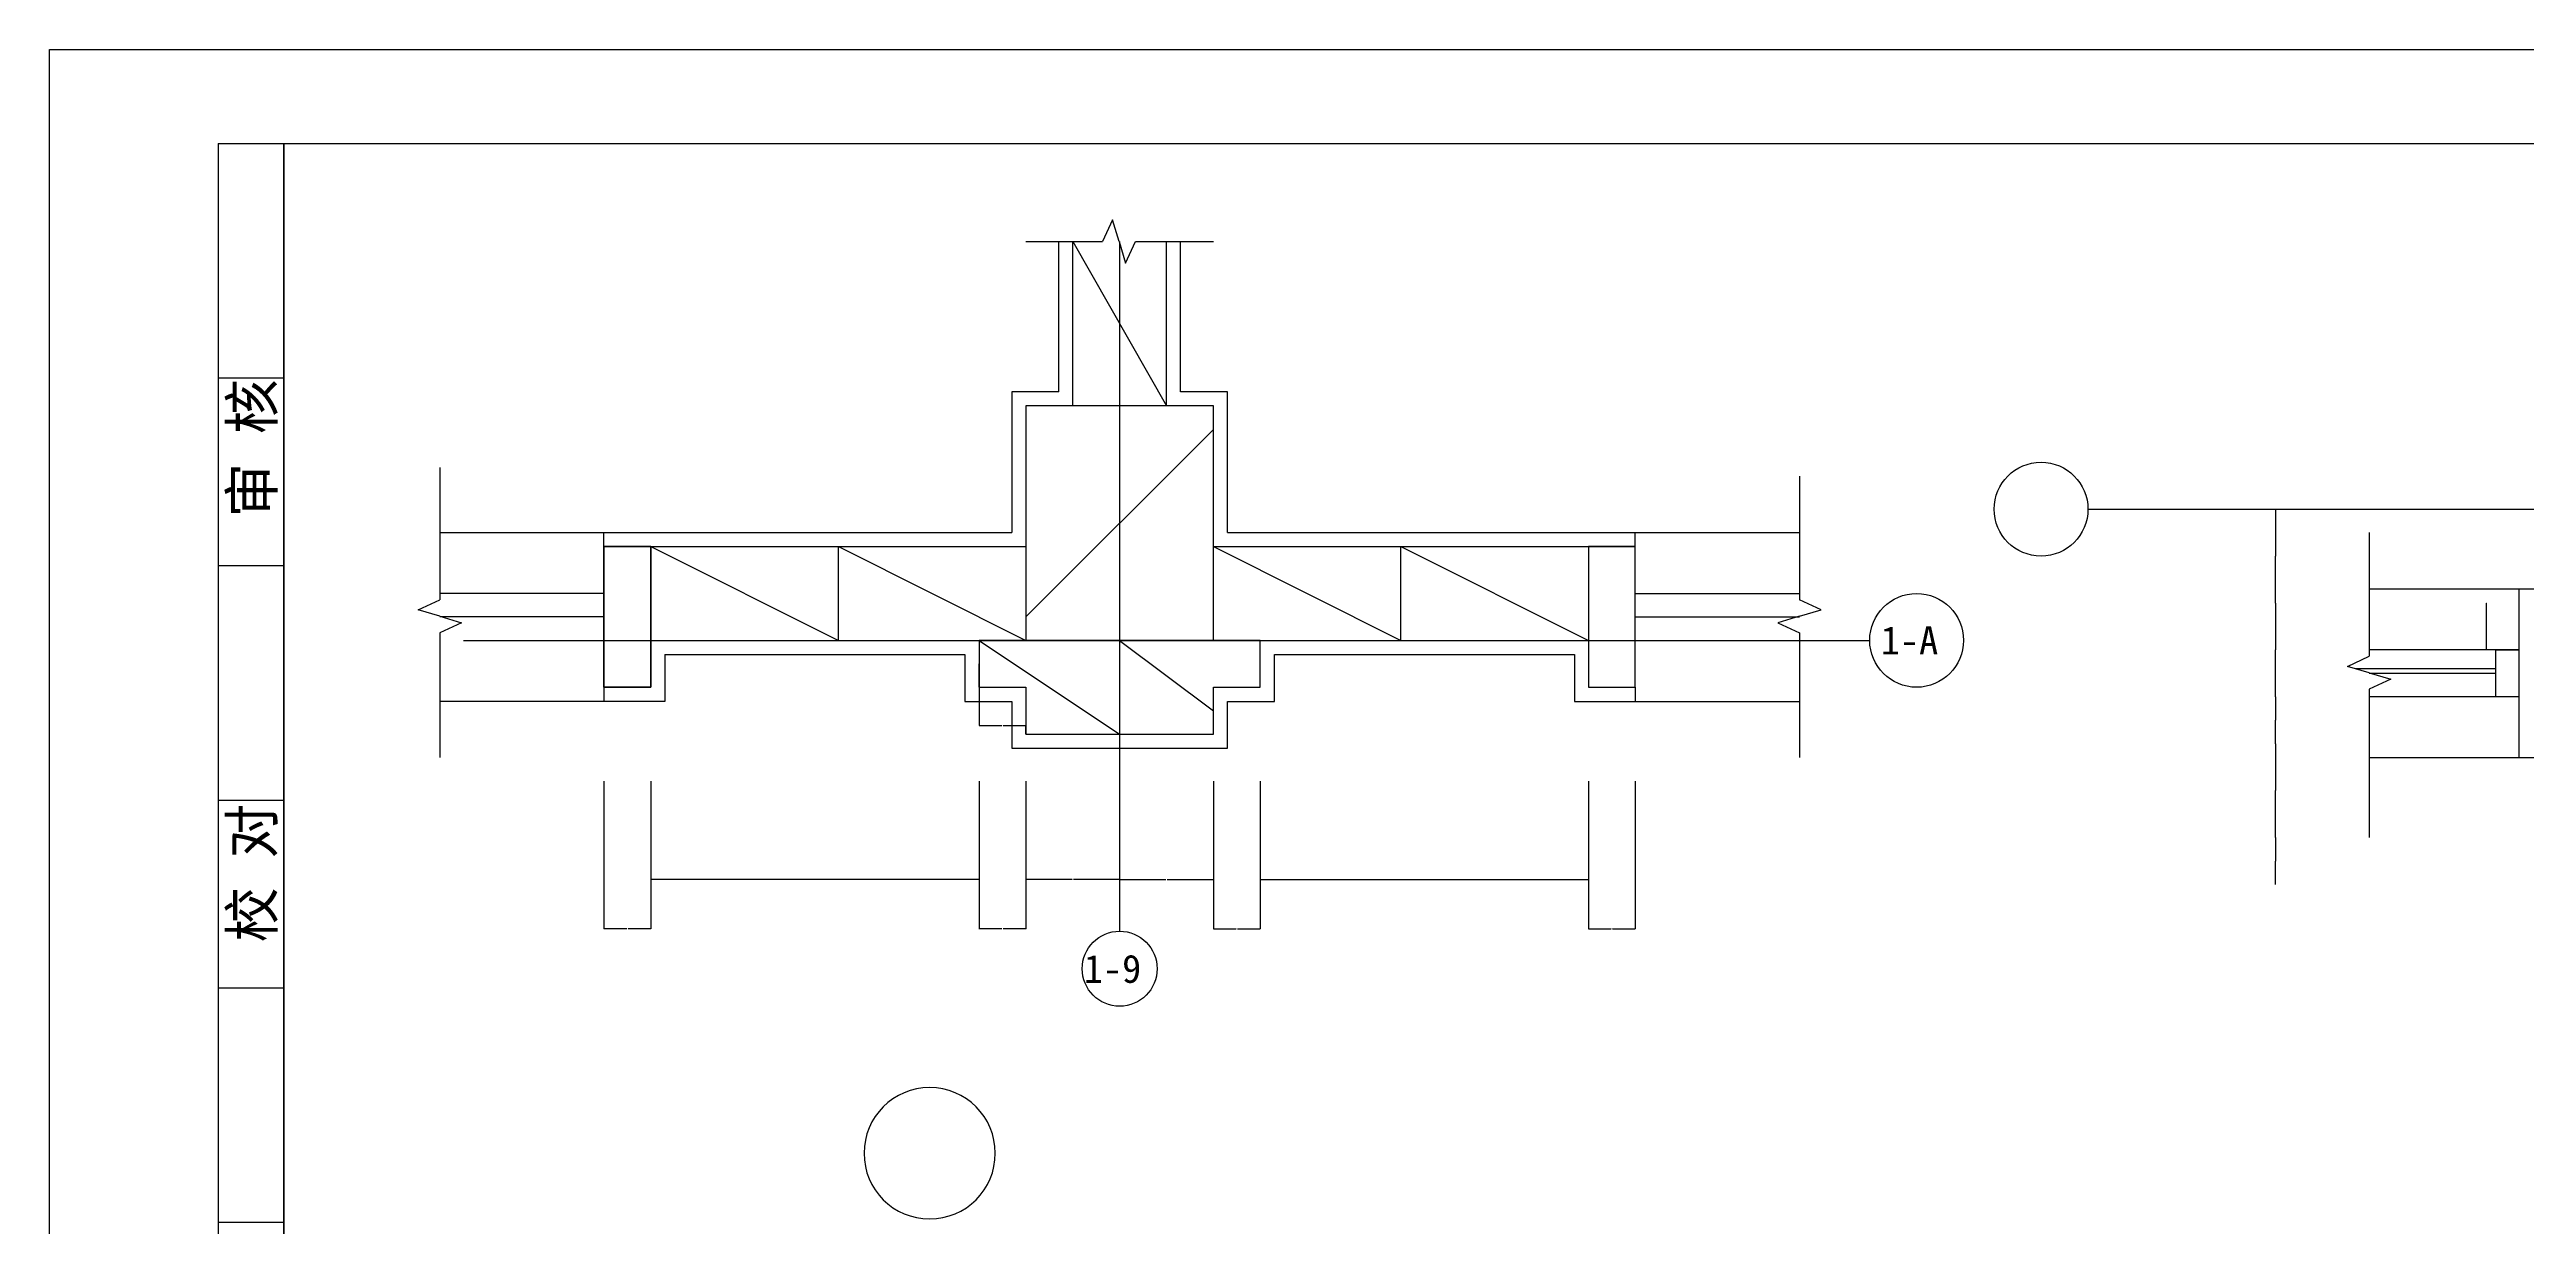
# Model space of a CAD drawing. Header units: metres. Extents: x -304948 to -288070, y -1095 to 10857.
# Drawn here: x -304948 to -299665, y 8348 to 10857 of the extents above; entities that cross this region are included whole.
import ezdxf

# ---------------------------------------------------------------- set-up
doc = ezdxf.new("R2010")
doc.units = ezdxf.units.M
for name, color, linetype in [('A', 230, 'Continuous'), ('DIM', 3, 'Continuous'), ('PUB_TEXT', 7, 'Continuous'), ('TK', 143, 'Continuous'), ('WALL', 7, 'Continuous')]:
    doc.layers.add(name, color=color, linetype=linetype)
doc.dimstyles.get("Standard").update_dxf_attribs({"dimtxt": 2.5, "dimasz": 2.5, "dimexe": 1.25, "dimexo": 0.625, "dimtad": 1, "dimcen": 2.5, "dimazin": 3, "dimtfac": 1, "dimtmove": 0, "dimatfit": 3})

# ---------------------------------------------------------------- blocks, each defined once
blk = doc.blocks.new('_INDEX1')
blk.add_lwpolyline([(-0.5, 0, 1), (0.5, 0, 1)], format="xyb", close=True)
blk = doc.blocks.new('*D1')
for p, q in [((-302665.55, 9297.54), (-302665.55, 9087.54)), ((-302465.55, 9297.54), (-302465.55, 9087.54)), ((-302665.3, 9087.54), (-302567.05, 9087.54)), ((-302564.05, 9087.54), (-302465.8, 9087.54))]:
    blk.add_line(p, q)
at = {"layer": 'Defpoints'}
for p in [(-302665.55, 9297.54), (-302465.55, 9297.54), (-302665.55, 9087.54)]:
    blk.add_point(p, dxfattribs=at)
at = {"layer": 'DIM', "insert": (-302565.55, 9087.54), "char_height": 1, "attachment_point": 5}
blk.add_mtext('200', dxfattribs=at)
blk = doc.blocks.new('*D2')
for p, q in [((-302465.55, 9297.54), (-302465.55, 8982.54)), ((-302365.55, 9297.54), (-302365.55, 8982.54)), ((-302465.3, 8982.54), (-302417.05, 8982.54)), ((-302414.05, 8982.54), (-302365.8, 8982.54))]:
    blk.add_line(p, q)
at = {"layer": 'Defpoints'}
for p in [(-302465.55, 9297.54), (-302365.55, 9297.54), (-302465.55, 8982.54)]:
    blk.add_point(p, dxfattribs=at)
at = {"layer": 'DIM', "insert": (-302415.55, 8982.54), "char_height": 1, "attachment_point": 5}
blk.add_mtext('100', dxfattribs=at)
blk = doc.blocks.new('*D3')
for p, q in [((-302365.55, 9297.54), (-302365.55, 9087.54)), ((-301665.55, 9297.54), (-301665.55, 9087.54)), ((-302365.3, 9087.54), (-302016.05, 9087.54)), ((-302015.05, 9087.54), (-301665.8, 9087.54))]:
    blk.add_line(p, q)
at = {"layer": 'Defpoints'}
for p in [(-302365.55, 9297.54), (-301665.55, 9297.54), (-302365.55, 9087.54)]:
    blk.add_point(p, dxfattribs=at)
at = {"layer": 'DIM', "insert": (-302015.55, 9087.54), "char_height": 1, "attachment_point": 5}
blk.add_mtext('L', dxfattribs=at)
blk = doc.blocks.new('*D4')
for p, q in [((-301665.55, 9297.54), (-301665.55, 8982.54)), ((-301565.55, 9297.54), (-301565.55, 8982.54)), ((-301665.3, 8982.54), (-301617.05, 8982.54)), ((-301614.05, 8982.54), (-301565.8, 8982.54))]:
    blk.add_line(p, q)
at = {"layer": 'Defpoints'}
for p in [(-301665.55, 9297.54), (-301565.55, 9297.54), (-301665.55, 8982.54)]:
    blk.add_point(p, dxfattribs=at)
at = {"layer": 'DIM', "insert": (-301615.55, 8982.54), "char_height": 1, "attachment_point": 5}
blk.add_mtext('100', dxfattribs=at)
blk = doc.blocks.new('*D5')
for p, q in [((-303665.55, 9297.54), (-303665.55, 9087.54)), ((-302965.55, 9297.54), (-302965.55, 9087.54)), ((-303316.05, 9087.54), (-303665.8, 9087.54)), ((-302965.3, 9087.54), (-303315.05, 9087.54))]:
    blk.add_line(p, q)
at = {"layer": 'Defpoints'}
for p in [(-303665.55, 9297.54), (-302965.55, 9297.54), (-302965.55, 9087.54)]:
    blk.add_point(p, dxfattribs=at)
at = {"layer": 'DIM', "insert": (-303315.55, 9087.54), "char_height": 1, "attachment_point": 5}
blk.add_mtext('L', dxfattribs=at)
blk = doc.blocks.new('*D6')
for p, q in [((-302865.55, 9297.54), (-302865.55, 9087.54)), ((-302665.55, 9297.54), (-302665.55, 9087.54)), ((-302767.05, 9087.54), (-302865.8, 9087.54)), ((-302665.3, 9087.54), (-302764.05, 9087.54))]:
    blk.add_line(p, q)
at = {"layer": 'Defpoints'}
for p in [(-302865.55, 9297.54), (-302665.55, 9297.54), (-302665.55, 9087.54)]:
    blk.add_point(p, dxfattribs=at)
at = {"layer": 'DIM', "insert": (-302765.55, 9087.54), "char_height": 1, "attachment_point": 5}
blk.add_mtext('200', dxfattribs=at)
blk = doc.blocks.new('*D7')
for p, q in [((-302965.55, 9297.54), (-302965.55, 8982.54)), ((-302865.55, 9297.54), (-302865.55, 8982.54)), ((-302917.05, 8982.54), (-302965.8, 8982.54)), ((-302865.3, 8982.54), (-302914.05, 8982.54))]:
    blk.add_line(p, q)
at = {"layer": 'Defpoints'}
for p in [(-302965.55, 9297.54), (-302865.55, 9297.54), (-302865.55, 8982.54)]:
    blk.add_point(p, dxfattribs=at)
at = {"layer": 'DIM', "insert": (-302915.55, 8982.54), "char_height": 1, "attachment_point": 5}
blk.add_mtext('100', dxfattribs=at)
blk = doc.blocks.new('*D8')
for p, q in [((-303765.55, 9297.54), (-303765.55, 8982.54)), ((-303665.55, 9297.54), (-303665.55, 8982.54)), ((-303717.05, 8982.54), (-303765.8, 8982.54)), ((-303665.3, 8982.54), (-303714.05, 8982.54))]:
    blk.add_line(p, q)
at = {"layer": 'Defpoints'}
for p in [(-303765.55, 9297.54), (-303665.55, 9297.54), (-303665.55, 8982.54)]:
    blk.add_point(p, dxfattribs=at)
at = {"layer": 'DIM', "insert": (-303715.55, 8982.54), "char_height": 1, "attachment_point": 5}
blk.add_mtext('100', dxfattribs=at)
blk = doc.blocks.new('*D16')
for p, q in [((-300200, 9177.14), (-300200, 9127.14)), ((-300200.25, 9127.14), (-300200.5, 9127.14)), ((-300200, 9077.14), (-300200, 9127.14)), ((-300200, 9127.14), (-300200, 9127.14)), ((-300199.75, 9127.14), (-300199.5, 9127.14))]:
    blk.add_line(p, q)
at = {"layer": 'Defpoints'}
for p in [(-300200, 9177.14), (-300200, 9127.14), (-300200, 9077.14)]:
    blk.add_point(p, dxfattribs=at)
at = {"layer": 'DIM', "insert": (-300200, 9128.265), "char_height": 1, "attachment_point": 5}
blk.add_mtext('0', dxfattribs=at)
blk = doc.blocks.new('*D17')
for p, q in [((-300200, 9377.14), (-300200, 9277.14)), ((-300200.25, 9277.14), (-300200.5, 9277.14)), ((-300200, 9177.14), (-300200, 9277.14)), ((-300200, 9277.14), (-300200, 9277.14)), ((-300199.75, 9277.14), (-300199.5, 9277.14))]:
    blk.add_line(p, q)
at = {"layer": 'Defpoints'}
for p in [(-300200, 9377.14), (-300200, 9277.14), (-300200, 9177.14)]:
    blk.add_point(p, dxfattribs=at)
at = {"layer": 'DIM', "insert": (-300200, 9278.265), "char_height": 1, "attachment_point": 5}
blk.add_mtext('0', dxfattribs=at)
blk = doc.blocks.new('*D18')
for p, q in [((-300200, 9477.14), (-300200, 9427.14)), ((-300200.25, 9427.14), (-300200.5, 9427.14)), ((-300200, 9377.14), (-300200, 9427.14)), ((-300200, 9427.14), (-300200, 9427.14)), ((-300199.75, 9427.14), (-300199.5, 9427.14))]:
    blk.add_line(p, q)
at = {"layer": 'Defpoints'}
for p in [(-300200, 9477.14), (-300200, 9427.14), (-300200, 9377.14)]:
    blk.add_point(p, dxfattribs=at)
at = {"layer": 'DIM', "insert": (-300200, 9428.265), "char_height": 1, "attachment_point": 5}
blk.add_mtext('0', dxfattribs=at)
blk = doc.blocks.new('*D19')
for p, q in [((-300200, 9677.14), (-300200, 9577.14)), ((-300200.25, 9577.14), (-300200.5, 9577.14)), ((-300200, 9477.14), (-300200, 9577.14)), ((-300200, 9577.14), (-300200, 9577.14)), ((-300199.75, 9577.14), (-300199.5, 9577.14))]:
    blk.add_line(p, q)
at = {"layer": 'Defpoints'}
for p in [(-300200, 9677.14), (-300200, 9577.14), (-300200, 9477.14)]:
    blk.add_point(p, dxfattribs=at)
at = {"layer": 'DIM', "insert": (-300200, 9578.265), "char_height": 1, "attachment_point": 5}
blk.add_mtext('0', dxfattribs=at)
blk = doc.blocks.new('*D20')
for p, q in [((-300200, 9877.14), (-300200, 9777.14)), ((-300200.25, 9777.14), (-300200.5, 9777.14)), ((-300200, 9677.14), (-300200, 9777.14)), ((-300200, 9777.14), (-300200, 9777.14)), ((-300199.75, 9777.14), (-300199.5, 9777.14))]:
    blk.add_line(p, q)
at = {"layer": 'Defpoints'}
for p in [(-300200, 9877.14), (-300200, 9777.14), (-300200, 9677.14)]:
    blk.add_point(p, dxfattribs=at)
at = {"layer": 'DIM', "insert": (-300200, 9778.265), "char_height": 1, "attachment_point": 5}
blk.add_mtext('0', dxfattribs=at)
blk = doc.blocks.new('*D21')
for p, q in [((-299750.25, 9677.14), (-299750.5, 9677.14)), ((-299750, 9677.14), (-299750, 9677.14)), ((-299750, 9577.14), (-299750, 9677.14)), ((-299750, 9677.14), (-299750, 9677.14)), ((-299749.75, 9677.14), (-299749.5, 9677.14))]:
    blk.add_line(p, q)
at = {"layer": 'Defpoints'}
for p in [(-299750, 9677.14), (-299750, 9677.14), (-299750, 9577.14)]:
    blk.add_point(p, dxfattribs=at)
at = {"layer": 'DIM', "insert": (-299750, 9678.265), "char_height": 1, "attachment_point": 5}
blk.add_mtext('0', dxfattribs=at)
blk = doc.blocks.new('*D163')
for p, q in [((-302965.55, 9597.54), (-302965.55, 9547.54)), ((-302965.8, 9547.54), (-302966.05, 9547.54)), ((-302965.55, 9497.54), (-302965.55, 9547.54)), ((-302965.55, 9547.54), (-302965.55, 9547.54)), ((-302965.3, 9547.54), (-302965.05, 9547.54))]:
    blk.add_line(p, q)
at = {"layer": 'Defpoints'}
for p in [(-302965.55, 9597.54), (-302965.55, 9547.54), (-302965.55, 9497.54)]:
    blk.add_point(p, dxfattribs=at)
at = {"layer": 'WALL', "insert": (-302965.55, 9548.665), "char_height": 1, "attachment_point": 5}
blk.add_mtext('0', dxfattribs=at)
blk = doc.blocks.new('*D164')
for p, q in [((-302965.55, 9497.54), (-302965.55, 9416.27)), ((-302965.3, 9416.27), (-302917.05, 9416.27)), ((-302914.05, 9416.27), (-302865.8, 9416.27)), ((-302865.55, 9397.54), (-302865.55, 9416.27))]:
    blk.add_line(p, q)
at = {"layer": 'Defpoints'}
for p in [(-302965.55, 9497.54), (-302965.55, 9416.27), (-302865.55, 9397.54)]:
    blk.add_point(p, dxfattribs=at)
at = {"layer": 'WALL', "insert": (-302915.55, 9416.27), "char_height": 1, "attachment_point": 5}
blk.add_mtext('100', dxfattribs=at)

msp = doc.modelspace()

# ---------------------------------------------------------------- hatches: boundary and pattern name
h = msp.add_hatch()
h.set_pattern_fill('AR-SAND', scale=20)
h.paths.add_polyline_path([(-303765.55, 9827.54), (-303765.55, 9797.54), (-302865.55, 9797.54), (-302865.55, 10097.54), (-302765.55, 10097.54), (-302765.55, 10447.54), (-302795.55, 10447.54), (-302795.55, 10127.54), (-302895.55, 10127.54), (-302895.55, 9827.54)])
h.paths.add_polyline_path([(-302535.55, 10127.54), (-302535.55, 10447.54), (-302565.55, 10447.54), (-302565.55, 10097.54), (-302465.55, 10097.54), (-302465.55, 9797.54), (-301565.55, 9797.54), (-301565.55, 9827.54), (-302435.55, 9827.54), (-302435.55, 10127.54)])
h.paths.add_polyline_path([(-301665.55, 9497.54), (-301665.55, 9597.54), (-302365.55, 9597.54), (-302365.55, 9497.54), (-302465.55, 9497.54), (-302465.55, 9397.54), (-302665.55, 9397.54), (-302665.55, 9367.54), (-302435.55, 9367.54), (-302435.55, 9467.54), (-302335.55, 9467.54), (-302335.55, 9567.54), (-301695.55, 9567.54), (-301695.55, 9467.54), (-301565.55, 9467.54), (-301565.55, 9497.54)])
h.paths.add_polyline_path([(-302665.55, 9367.54), (-302665.55, 9397.54), (-302865.55, 9397.54), (-302865.55, 9497.54), (-302965.55, 9497.54), (-302965.55, 9597.54), (-303665.55, 9597.54), (-303665.55, 9497.54), (-303765.55, 9497.54), (-303765.55, 9467.54), (-303635.55, 9467.54), (-303635.55, 9567.54), (-302995.55, 9567.54), (-302995.55, 9467.54), (-302895.55, 9467.54), (-302895.55, 9367.54)])
h = msp.add_hatch()
h.set_pattern_fill('ANSI31', scale=600)
h.paths.add_polyline_path([(-302665.55, 10097.54), (-302865.55, 10097.54), (-302865.55, 9597.54), (-302665.55, 9597.54)])
h.paths.add_polyline_path([(-302665.55, 9597.54), (-302465.55, 9597.54), (-302465.55, 10097.54), (-302665.55, 10097.54)])
h = msp.add_hatch()
h.set_pattern_fill('AR-CONC', scale=40)
h.paths.add_polyline_path([(-302665.55, 10097.54), (-302865.55, 10097.54), (-302865.55, 9597.54), (-302665.55, 9597.54)])
h.paths.add_polyline_path([(-302465.55, 10097.54), (-302665.55, 10097.54), (-302665.55, 9597.54), (-302465.55, 9597.54)])
h = msp.add_hatch()
h.set_pattern_fill('ANSI31', scale=400)
h.paths.add_polyline_path([(-303665.55, 9797.54), (-303765.55, 9797.54), (-303765.55, 9597.54), (-303665.55, 9597.54)])
h.paths.add_polyline_path([(-303665.55, 9597.54), (-303765.55, 9597.54), (-303765.55, 9497.54), (-303665.55, 9497.54)])
h = msp.add_hatch()
h.set_pattern_fill('ANSI31', scale=400)
h.paths.add_polyline_path([(-301665.55, 9597.54), (-301565.55, 9597.54), (-301565.55, 9797.54), (-301665.55, 9797.54)])
h.paths.add_polyline_path([(-301565.55, 9497.54), (-301565.55, 9597.54), (-301665.55, 9597.54), (-301665.55, 9497.54)])

# ---------------------------------------------------------------- linework, layer by layer
for p, q in [((-302680.48, 10493.72), (-302701.88, 10447.54)), ((-302666.75, 10447.54), (-302680.48, 10493.72)), ((-302865.55, 10447.54), (-302701.88, 10447.54)), ((-302795.55, 10127.54), (-302795.55, 10447.54)), ((-302765.55, 10447.54), (-302565.55, 10097.54)), ((-302666.75, 10447.54), (-302653.02, 10401.35)), ((-302653.02, 10401.35), (-302631.62, 10447.54)), ((-302631.62, 10447.54), (-302465.55, 10447.54)), ((-302535.55, 10127.54), (-302535.55, 10447.54)), ((-302895.55, 10127.54), (-302895.55, 9827.54)), ((-302795.55, 10127.54), (-302895.55, 10127.54)), ((-302435.55, 10127.54), (-302535.55, 10127.54)), ((-302435.55, 9827.54), (-302435.55, 10127.54)), ((-304115.55, 9965.9), (-304115.55, 9683.87)), ((-301215.55, 9947.54), (-301215.55, 9683.87)), ((-304115.55, 9827.54), (-302895.55, 9827.54)), ((-303765.55, 9797.54), (-303765.55, 9827.54)), ((-302435.55, 9827.54), (-301215.55, 9827.54)), ((-301565.55, 9797.54), (-301565.55, 9827.54)), ((-303665.55, 9797.54), (-303265.55, 9597.54)), ((-303265.55, 9597.54), (-303265.55, 9797.54)), ((-303265.55, 9797.54), (-302865.55, 9597.54)), ((-302465.55, 9797.54), (-302065.55, 9597.54)), ((-302065.55, 9797.54), (-301665.55, 9597.54)), ((-302065.55, 9597.54), (-302065.55, 9797.54)), ((-300000, 9827.14), (-300000, 9563.48)), ((-304161.73, 9662.47), (-304115.55, 9683.87)), ((-303765.55, 9697.54), (-304115.55, 9697.54)), ((-301565.55, 9697.54), (-301215.55, 9697.54)), ((-301169.37, 9662.47), (-301215.55, 9683.87)), ((-300000, 9707.14), (-298880, 9707.14)), ((-299680, 9347.14), (-299680, 9707.14)), ((-304115.55, 9648.74), (-304161.73, 9662.47)), ((-304115.55, 9648.74), (-304069.37, 9635.01)), ((-303765.55, 9647.54), (-304115.55, 9647.54)), ((-304069.37, 9635.01), (-304115.55, 9613.6)), ((-301565.55, 9647.54), (-301215.55, 9647.54)), ((-301215.55, 9648.74), (-301261.73, 9635.01)), ((-301261.73, 9635.01), (-301215.55, 9613.6)), ((-301215.55, 9648.74), (-301169.37, 9662.47)), ((-304115.55, 9613.6), (-304115.55, 9347.54)), ((-303635.55, 9567.54), (-302995.55, 9567.54)), ((-303635.55, 9567.54), (-303635.55, 9467.54)), ((-302995.55, 9567.54), (-302995.55, 9467.54)), ((-302965.55, 9597.54), (-302665.55, 9397.54)), ((-302665.55, 9597.54), (-302465.55, 9447.54)), ((-302335.55, 9467.54), (-302335.55, 9567.54)), ((-302335.55, 9567.54), (-301695.55, 9567.54)), ((-301695.55, 9567.54), (-301695.55, 9467.54)), ((-301215.55, 9613.6), (-301215.55, 9347.54)), ((-300046.18, 9542.08), (-300000, 9563.48)), ((-299680, 9577.14), (-300000, 9577.14)), ((-299730, 9577.14), (-299680, 9577.14)), ((-299730, 9477.14), (-299730, 9577.14)), ((-300000, 9528.34), (-300046.18, 9542.08)), ((-299730, 9537.14), (-300029.6, 9537.14)), ((-300000, 9528.34), (-299953.82, 9514.61)), ((-299730, 9527.14), (-300000, 9527.14)), ((-299953.82, 9514.61), (-300000, 9493.21)), ((-303635.55, 9467.54), (-304115.55, 9467.54)), ((-303765.55, 9497.54), (-303765.55, 9467.54)), ((-302995.55, 9467.54), (-302895.55, 9467.54)), ((-302895.55, 9467.54), (-302895.55, 9367.54)), ((-302435.55, 9367.54), (-302435.55, 9467.54)), ((-302435.55, 9467.54), (-302335.55, 9467.54)), ((-301695.55, 9467.54), (-301215.55, 9467.54)), ((-301565.55, 9497.54), (-301565.55, 9467.54)), ((-300000, 9493.21), (-300000, 9177.14)), ((-299680, 9477.14), (-300000, 9477.14)), ((-299680, 9477.14), (-299730, 9477.14)), ((-302895.55, 9367.54), (-302435.55, 9367.54)), ((-299520, 9347.14), (-300000, 9347.14))]:
    msp.add_line(p, q)
for centre, radius in [((-300700, 9877.14), 100), ((-300965.55, 9597.54), 100), ((-302665.55, 8897.54), 80)]:
    msp.add_circle(centre, radius)
at = {"layer": 'A'}
for p, q in [((-302665.55, 10447.54), (-302665.55, 8977.54)), ((-300600, 9877.14), (-296950, 9877.14)), ((-304065.55, 9597.54), (-301065.55, 9597.54))]:
    msp.add_line(p, q, dxfattribs=at)
at = {"layer": 'TK'}
for p, q in [((-304588.23, 10656.92), (-304588.23, 7956.92)), ((-304588.23, 10656.92), (-304448.23, 10656.92)), ((-304448.23, 10656.92), (-304448.23, 5116.92)), ((-304588.23, 10156.92), (-304448.23, 10156.92)), ((-304588.23, 9756.92), (-304448.23, 9756.92)), ((-304588.23, 9256.92), (-304448.23, 9256.92)), ((-304588.23, 8856.92), (-304448.23, 8856.92)), ((-304588.23, 8356.92), (-304448.23, 8356.92))]:
    msp.add_line(p, q, dxfattribs=at)
for points in [[(-304948.23, 4916.92), (-304948.23, 10856.92), (-296548.23, 10856.92), (-296548.23, 4916.92)], [(-304448.23, 5116.92), (-304448.23, 10656.92), (-296748.23, 10656.92), (-296748.23, 5116.92)]]:
    msp.add_lwpolyline(points, close=True, dxfattribs=at)
msp.add_lwpolyline([(-304448.23, 10656.92), (-296748.23, 10656.92), (-296748.23, 5116.92), (-304448.23, 5116.92), (-304448.23, 10656.92)], dxfattribs=at)
at = {"layer": 'WALL'}
for points in [[(-302765.55, 10097.54), (-302765.55, 10447.54)], [(-302565.55, 10097.54), (-302565.55, 10447.54)], [(-302865.55, 10097.54), (-302865.55, 9597.54)], [(-302465.55, 10097.54), (-302865.55, 10097.54)], [(-302465.55, 9597.54), (-302465.55, 10097.54)], [(-303765.55, 9497.54), (-303765.55, 9797.54)], [(-303765.55, 9797.54), (-302865.55, 9797.54)], [(-303665.55, 9797.54), (-303665.55, 9597.54)], [(-303665.55, 9797.54), (-303665.55, 9597.54)], [(-302465.55, 9797.54), (-301565.55, 9797.54)], [(-301665.55, 9797.54), (-301665.55, 9597.54)], [(-301565.55, 9497.54), (-301565.55, 9797.54)], [(-303665.55, 9597.54), (-303665.55, 9497.54)], [(-303665.55, 9597.54), (-301665.55, 9597.54)], [(-302965.55, 9597.54), (-302965.55, 9497.54)], [(-302365.55, 9497.54), (-302365.55, 9597.54)], [(-301665.55, 9597.54), (-301665.55, 9497.54)], [(-303665.55, 9497.54), (-303765.55, 9497.54)], [(-302965.55, 9497.54), (-302865.55, 9497.54)], [(-302865.55, 9497.54), (-302865.55, 9397.54)], [(-302465.55, 9497.54), (-302365.55, 9497.54)], [(-302465.55, 9397.54), (-302465.55, 9497.54)], [(-301665.55, 9497.54), (-301565.55, 9497.54)], [(-302865.55, 9397.54), (-302465.55, 9397.54)]]:
    msp.add_lwpolyline(points, dxfattribs=at)
for points in [[(-302465.55, 10097.54), (-302865.55, 10097.54), (-302865.55, 9597.54), (-302465.55, 9597.54)], [(-303665.55, 9797.54), (-303765.55, 9797.54), (-303765.55, 9497.54), (-303665.55, 9497.54), (-303665.55, 9597.54)], [(-301565.55, 9797.54), (-301665.55, 9797.54), (-301665.55, 9597.54), (-301665.55, 9497.54), (-301565.55, 9497.54)], [(-302365.55, 9597.54), (-302965.55, 9597.54), (-302965.55, 9497.54), (-302865.55, 9497.54), (-302865.55, 9397.54), (-302465.55, 9397.54), (-302465.55, 9497.54), (-302365.55, 9497.54)]]:
    msp.add_lwpolyline(points, close=True, dxfattribs=at)

# ---------------------------------------------------------------- block references
at = {"layer": 'PUB_TEXT', "xscale": 280, "yscale": 280, "zscale": 280}
msp.add_blockref('_INDEX1', (-303070.83, 8504.17), dxfattribs=at)

# ---------------------------------------------------------------- texts
for s, p in [('1-A', (-301041.89, 9567.42)), ('1-9', (-302741.89, 8867.42))]:
    msp.add_text(s, height=60).set_placement(p)
at = {"layer": 'TK'}
for s, p in [('审 核', (-304471.47, 9859.04)), ('校 对', (-304471.47, 8954.03))]:
    msp.add_text(s, height=90, rotation=90, dxfattribs=at).set_placement(p)

# ---------------------------------------------------------------- dimensions: what is measured, and where the dimension line sits
at = {"layer": 'DIM'}
for base, p1, p2, picture, middle in [((-300200, 9777.14), (-300200, 9677.14), (-300200, 9877.14), '*D20', (-300200, 9778.265)), ((-300200, 9577.14), (-300200, 9477.14), (-300200, 9677.14), '*D19', (-300200, 9578.265)), ((-299750, 9677.14), (-299750, 9677.14), (-299750, 9577.14), '*D21', (-299750, 9678.265)), ((-300200, 9427.14), (-300200, 9377.14), (-300200, 9477.14), '*D18', (-300200, 9428.265)), ((-300200, 9277.14), (-300200, 9177.14), (-300200, 9377.14), '*D17', (-300200, 9278.265)), ((-303665.55, 8982.54), (-303665.55, 9297.54), (-303765.55, 9297.54), '*D8', (-303715.55, 8982.54)), ((-302865.55, 8982.54), (-302865.55, 9297.54), (-302965.55, 9297.54), '*D7', (-302915.55, 8982.54)), ((-302665.55, 9087.54), (-302665.55, 9297.54), (-302865.55, 9297.54), '*D6', (-302765.55, 9087.54)), ((-302665.55, 9087.54), (-302665.55, 9297.54), (-302465.55, 9297.54), '*D1', (-302565.55, 9087.54)), ((-302465.55, 8982.54), (-302465.55, 9297.54), (-302365.55, 9297.54), '*D2', (-302415.55, 8982.54)), ((-301665.55, 8982.54), (-301665.55, 9297.54), (-301565.55, 9297.54), '*D4', (-301615.55, 8982.54)), ((-300200, 9127.14), (-300200, 9077.14), (-300200, 9177.14), '*D16', (-300200, 9128.265))]:
    dim = msp.add_linear_dim(base=base, p1=p1, p2=p2, dimstyle='Standard', dxfattribs=at)
    dim.commit()
    dim.dimension.update_dxf_attribs({"geometry": picture, "text_midpoint": middle})
for base, p1, p2, picture, middle in [((-302965.55, 9087.54), (-302965.55, 9297.54), (-303665.55, 9297.54), '*D5', (-303315.55, 9087.54)), ((-302365.55, 9087.54), (-302365.55, 9297.54), (-301665.55, 9297.54), '*D3', (-302015.55, 9087.54))]:
    dim = msp.add_linear_dim(base=base, p1=p1, p2=p2, text='L', dimstyle='Standard', dxfattribs=at)
    dim.commit()
    dim.dimension.update_dxf_attribs({"geometry": picture, "text_midpoint": middle})
at = {"layer": 'WALL'}
for base, p1, p2, picture, middle in [((-302965.55, 9547.54), (-302965.55, 9597.54), (-302965.55, 9497.54), '*D163', (-302965.55, 9548.665)), ((-302965.55, 9416.27), (-302965.55, 9497.54), (-302865.55, 9397.54), '*D164', (-302915.55, 9416.27))]:
    dim = msp.add_linear_dim(base=base, p1=p1, p2=p2, dimstyle='Standard', dxfattribs=at)
    dim.commit()
    dim.dimension.update_dxf_attribs({"geometry": picture, "text_midpoint": middle})

doc.saveas('drawing.dxf')
